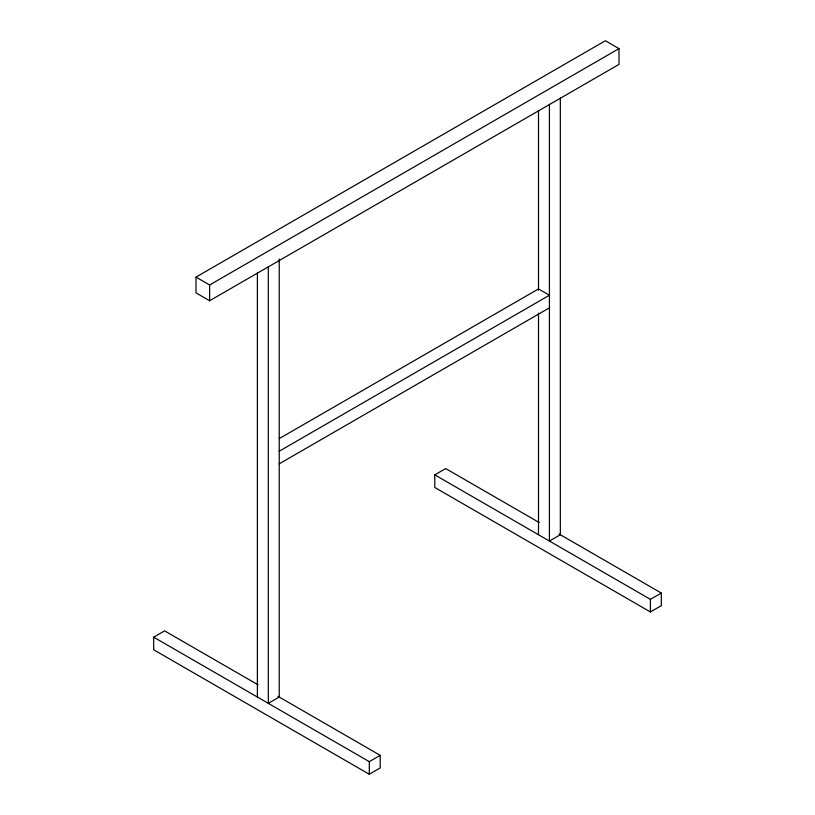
<?xml version="1.0" encoding="UTF-8"?>
<svg xmlns="http://www.w3.org/2000/svg" width="815" height="815" viewBox="0 0 815 815"><rect width="100%" height="100%" fill="white"/><g stroke="black" fill="none" stroke-linecap="round" stroke-linejoin="round"><path stroke-width="1.22" d="M195.987 277.11L605.372 40.75L619.013 48.625L619.013 64.385L209.628 300.745L195.987 292.86L195.987 277.11L209.628 284.985L619.013 48.625M279.29 438.582L538.501 288.928L549.422 295.234L279.229 451.225M279.229 463.827L549.422 307.836M277.905 696.275L380.208 755.342L380.208 767.944L369.287 774.25L153.678 649.769L153.678 637.167L164.599 630.861L258.1 684.845M559.019 533.978L661.322 593.045L661.322 605.647L650.401 611.953L434.792 487.472L434.792 474.86L445.713 468.564L539.214 522.547M153.678 637.167L369.287 761.648L380.208 755.342M434.792 474.86L650.401 599.351L661.322 593.045M650.401 599.351L650.401 611.953M560.333 97.963L560.333 534.742L549.422 541.048L549.422 104.269M538.501 110.697L538.501 290.242M538.501 313.164L538.501 534.742M369.287 761.648L369.287 774.25M279.229 258.987L279.229 697.039L268.308 703.345L268.308 266.566M257.387 272.994L257.387 697.039M209.628 284.985L209.628 300.745"/></g></svg>
